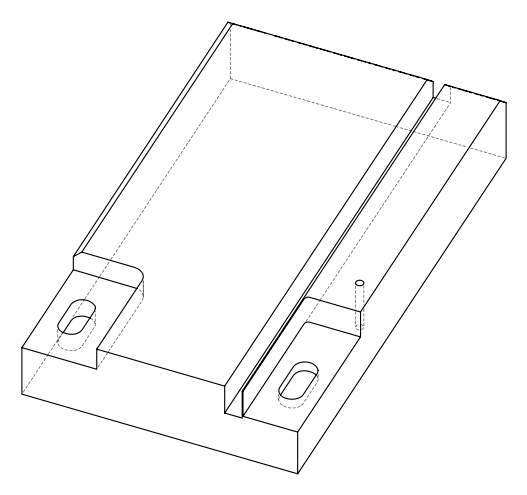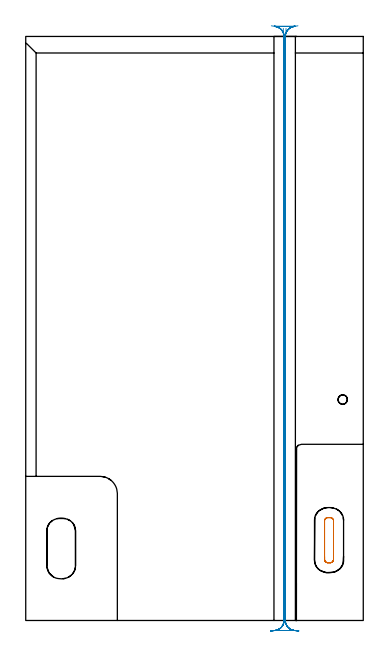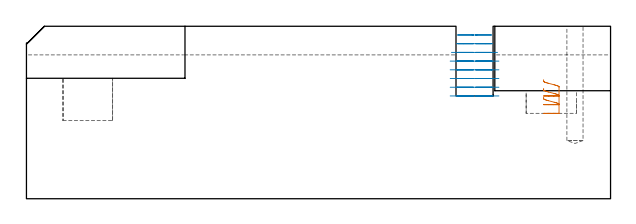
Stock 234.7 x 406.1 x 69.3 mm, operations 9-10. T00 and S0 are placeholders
(PLAN: 10 operations, 5 tool changes, 93.7 min)
(1 SPOT_DRILL | STEP1POCKET | NXT0321_9005460120000 | 0.03 min | 2 mm3)
(2 DRILL_BLIND_HOLE_INTO_CENTER | STEP1POCKET | NXT0301_036 | 0.2 min | 1518 mm3)
(3 AREA_MILL | FG_CHAMFER_SURFACE | UGT0205_001 | 6.98 min | 11836 mm3)
(4 AREA_MILL_1 | FG_CHAMFER_SURFACE_1 | UGT0205_001 | 2.05 min | 3462 mm3)
(5 AREA_MILL_2 | FG_CHAMFER_SURFACE_2 | UGT0205_001 | 7.35 min | 7819 mm3)
(6 MILL_CORNER_NOTCH_RECTANGULAR | CORNER_NOTCH_RECTANGULAR | NXT0201_008 | Follow Part, ap 1.5, ae 75% | 56.84 min | 147492 mm3)
(7 MILL_CORNER_NOTCH_RECTANGULAR_1 | CORNER_NOTCH_RECTANGULAR_1 | UGT0201_105 | Follow Part, ap 5.5, ae 75% | 4.24 min | 132647 mm3)
(8 MILL_RECTANGULAR_POCKET | POCKET_RECTANGULAR_STRAIGHT | UGT0201_132 | Follow Part, ap 3.5, ae 75% | 1.16 min | 13025 mm3)
(9 MILL_RECTANGULAR_POCKET_1 | POCKET_RECTANGULAR_STRAIGHT_1 | UGT0201_132 | Follow Part, ap 3.5, ae 75% | 0.75 min | 7667 mm3)
(10 MILL_RECTANGULAR_SLOT | SLOT_RECTANGULAR | UGT0201_132 | Follow Part, ap 3.5, ae 75% | 14.1 min | 168677 mm3)
(TOOL NXT0321_9005460120000 | NC Spot Drill, 142deg, 12mm, Carbide, Uncoated | D12 PA142 FL30 Z2)
(TOOL NXT0301_036 | Carbide Drill 6.5mm [860.1-0650-033A1-MM 2214] | D6.5 PA140 FL53 Z2)
(TOOL UGT0205_001 | Chamfer Mill 20 x 3 x 45 deg. | D20 FL50 Z2)
(TOOL NXT0201_008 | ENDMILL 6mm [2P460-0600-NA 1630] | D6 FL26 Z6)
(TOOL UGT0201_105 | End Mill 22 mm | D22 FL25 Z2)
(TOOL UGT0201_132 | Carbide End Mill 14.0 | D14 FL30 Z4)
(OP 9 MILL_RECTANGULAR_POCKET_1)
G17 G21 G94 G90
T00 M6
G54
G17 G0 G90 X207.8 Y44.404 S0 M3
G43 Z79.3 H0
Z47.8
G94 G1 Y42.155 Z47.197 F250.
X207.859 Y41.783 Z47.097
X207.984 Y41.428 Z46.996
X208.17 Y41.101 Z46.895
X208.412 Y40.812 Z46.794
X208.701 Y40.57 Z46.693
X209.028 Y40.384 Z46.592
X209.383 Y40.259 Z46.491
X209.755 Y40.2 Z46.39
X212.045 Z45.777
X212.417 Y40.259 Z45.676
X212.772 Y40.384 Z45.575
X213.099 Y40.57 Z45.474
X213.388 Y40.812 Z45.373
X213.63 Y41.101 Z45.272
X213.816 Y41.428 Z45.171
X213.941 Y41.783 Z45.07
X214. Y42.155 Z44.97
Y42.3 Z44.931
Y55.85 Z41.3
Y69.4 F500.
G3 X211.9 Y71.5 R2.1
G1 X209.9
G3 X207.8 Y69.4 R2.1
G1 Y42.3
G3 X209.9 Y40.2 R2.1
G1 X211.9
G3 X214. Y42.3 R2.1
G1 Y55.85
Y56.85
G0 X207.8 Y44.404 Z44.3
G1 Y42.155 Z43.697 F250.
X207.859 Y41.783 Z43.597
X207.984 Y41.428 Z43.496
X208.17 Y41.101 Z43.395
X208.412 Y40.812 Z43.294
X208.701 Y40.57 Z43.193
X209.028 Y40.384 Z43.092
X209.383 Y40.259 Z42.991
X209.755 Y40.2 Z42.89
X212.045 Z42.277
X212.417 Y40.259 Z42.176
X212.772 Y40.384 Z42.075
X213.099 Y40.57 Z41.974
X213.388 Y40.812 Z41.873
X213.63 Y41.101 Z41.772
X213.816 Y41.428 Z41.671
X213.941 Y41.783 Z41.57
X214. Y42.155 Z41.47
Y42.3 Z41.431
Y55.85 Z37.8
Y69.4 F500.
G3 X211.9 Y71.5 R2.1
G1 X209.9
G3 X207.8 Y69.4 R2.1
G1 Y42.3
G3 X209.9 Y40.2 R2.1
G1 X211.9
G3 X214. Y42.3 R2.1
G1 Y55.85
Y56.85
G0 X207.8 Y44.404 Z40.8
G1 Y42.155 Z40.197 F250.
X207.859 Y41.783 Z40.097
X207.984 Y41.428 Z39.996
X208.17 Y41.101 Z39.895
X208.412 Y40.812 Z39.794
X208.701 Y40.57 Z39.693
X209.028 Y40.384 Z39.592
X209.383 Y40.259 Z39.491
X209.755 Y40.2 Z39.39
X212.045 Z38.777
X212.417 Y40.259 Z38.676
X212.772 Y40.384 Z38.575
X213.099 Y40.57 Z38.474
X213.388 Y40.812 Z38.373
X213.63 Y41.101 Z38.272
X213.816 Y41.428 Z38.171
X213.941 Y41.783 Z38.07
X214. Y42.155 Z37.97
Y42.3 Z37.931
Y55.85 Z34.3
Y69.4 F500.
G3 X211.9 Y71.5 R2.1
G1 X209.9
G3 X207.8 Y69.4 R2.1
G1 Y42.3
G3 X209.9 Y40.2 R2.1
G1 X211.9
G3 X214. Y42.3 R2.1
G1 Y55.85
Y56.85
G0 Z79.3
M5
M2
(OP 10 MILL_RECTANGULAR_SLOT)
G17 G21 G94 G90
T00 M6
G54
G17 G0 G90 X179.116 Y411.659 S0 M3
G43 Z79.3 H0
Z65.8
G94 G1 Y408.659 F250.
G2 X179.6 Y406.1 R7. F500.
G1 Y0.
G2 X173.247 Y-6.97 R7.
G1 Y-7.
X186.853
Y-6.97
G2 X180.5 Y0. R7.
G1 Y406.1
G2 X180.984 Y408.659 R7.
G1 Y411.659 F250.
G0 Z79.3
X172.792 Y413.713
Z62.3
G1 X175.519 Y412.462
G2 X179.6 Y406.1 R7. F500.
G1 Y0.
G2 X173.247 Y-6.97 R7.
G1 Y-7.
X186.853
Y-6.97
G2 X180.5 Y0. R7.
G1 Y406.1
G2 X184.601 Y412.471 R7.
G1 X187.331 Y413.714 F250.
G0 X170.771 Y413.493 Z58.8
G1 X173.732 Y413.008
G2 X179.6 Y406.1 R7. F500.
G1 Y0.
G2 X173.247 Y-6.97 R7.
G1 Y-7.
X186.853
Y-6.97
G2 X180.5 Y0. R7.
G1 Y406.1
G2 X186.324 Y413.001 R7.
G1 X189.282 Y413.504 F250.
G0 Z79.3
X189.84 Y-7.247
Z55.3
G1 X186.853 Y-6.97
G2 X180.5 Y0. R7. F500.
G1 Y406.1
G2 X187.126 Y413.09 R7.
G1 X172.974
G2 X179.6 Y406.1 R7.
G1 Y0.
G2 X173.247 Y-6.97 R7.
G1 X170.26 Y-7.247 F250.
G0 X189.84 Z51.8
G1 X186.853 Y-6.97
G2 X180.5 Y0. R7. F500.
G1 Y406.1
G2 X187.126 Y413.09 R7.
G1 X172.974
G2 X179.6 Y406.1 R7.
G1 Y0.
G2 X173.247 Y-6.97 R7.
G1 X170.26 Y-7.247 F250.
G0 X189.84 Z48.3
G1 X186.853 Y-6.97
G2 X180.5 Y0. R7. F500.
G1 Y406.1
G2 X187.126 Y413.09 R7.
G1 X172.974
G2 X179.6 Y406.1 R7.
G1 Y0.
G2 X173.247 Y-6.97 R7.
G1 X170.26 Y-7.247 F250.
G0 X189.84 Z44.8
G1 X186.853 Y-6.97
G2 X180.5 Y0. R7. F500.
G1 Y406.1
G2 X187.126 Y413.09 R7.
G1 X172.974
G2 X179.6 Y406.1 R7.
G1 Y0.
G2 X173.247 Y-6.97 R7.
G1 X170.26 Y-7.247 F250.
G0 X189.84 Z41.3
G1 X186.853 Y-6.97
G2 X180.5 Y0. R7. F500.
G1 Y406.1
G2 X187.126 Y413.09 R7.
G1 X172.974
G2 X179.6 Y406.1 R7.
G1 Y0.
G2 X173.247 Y-6.97 R7.
G1 X170.26 Y-7.247 F250.
G0 Z79.3
M5
M2
